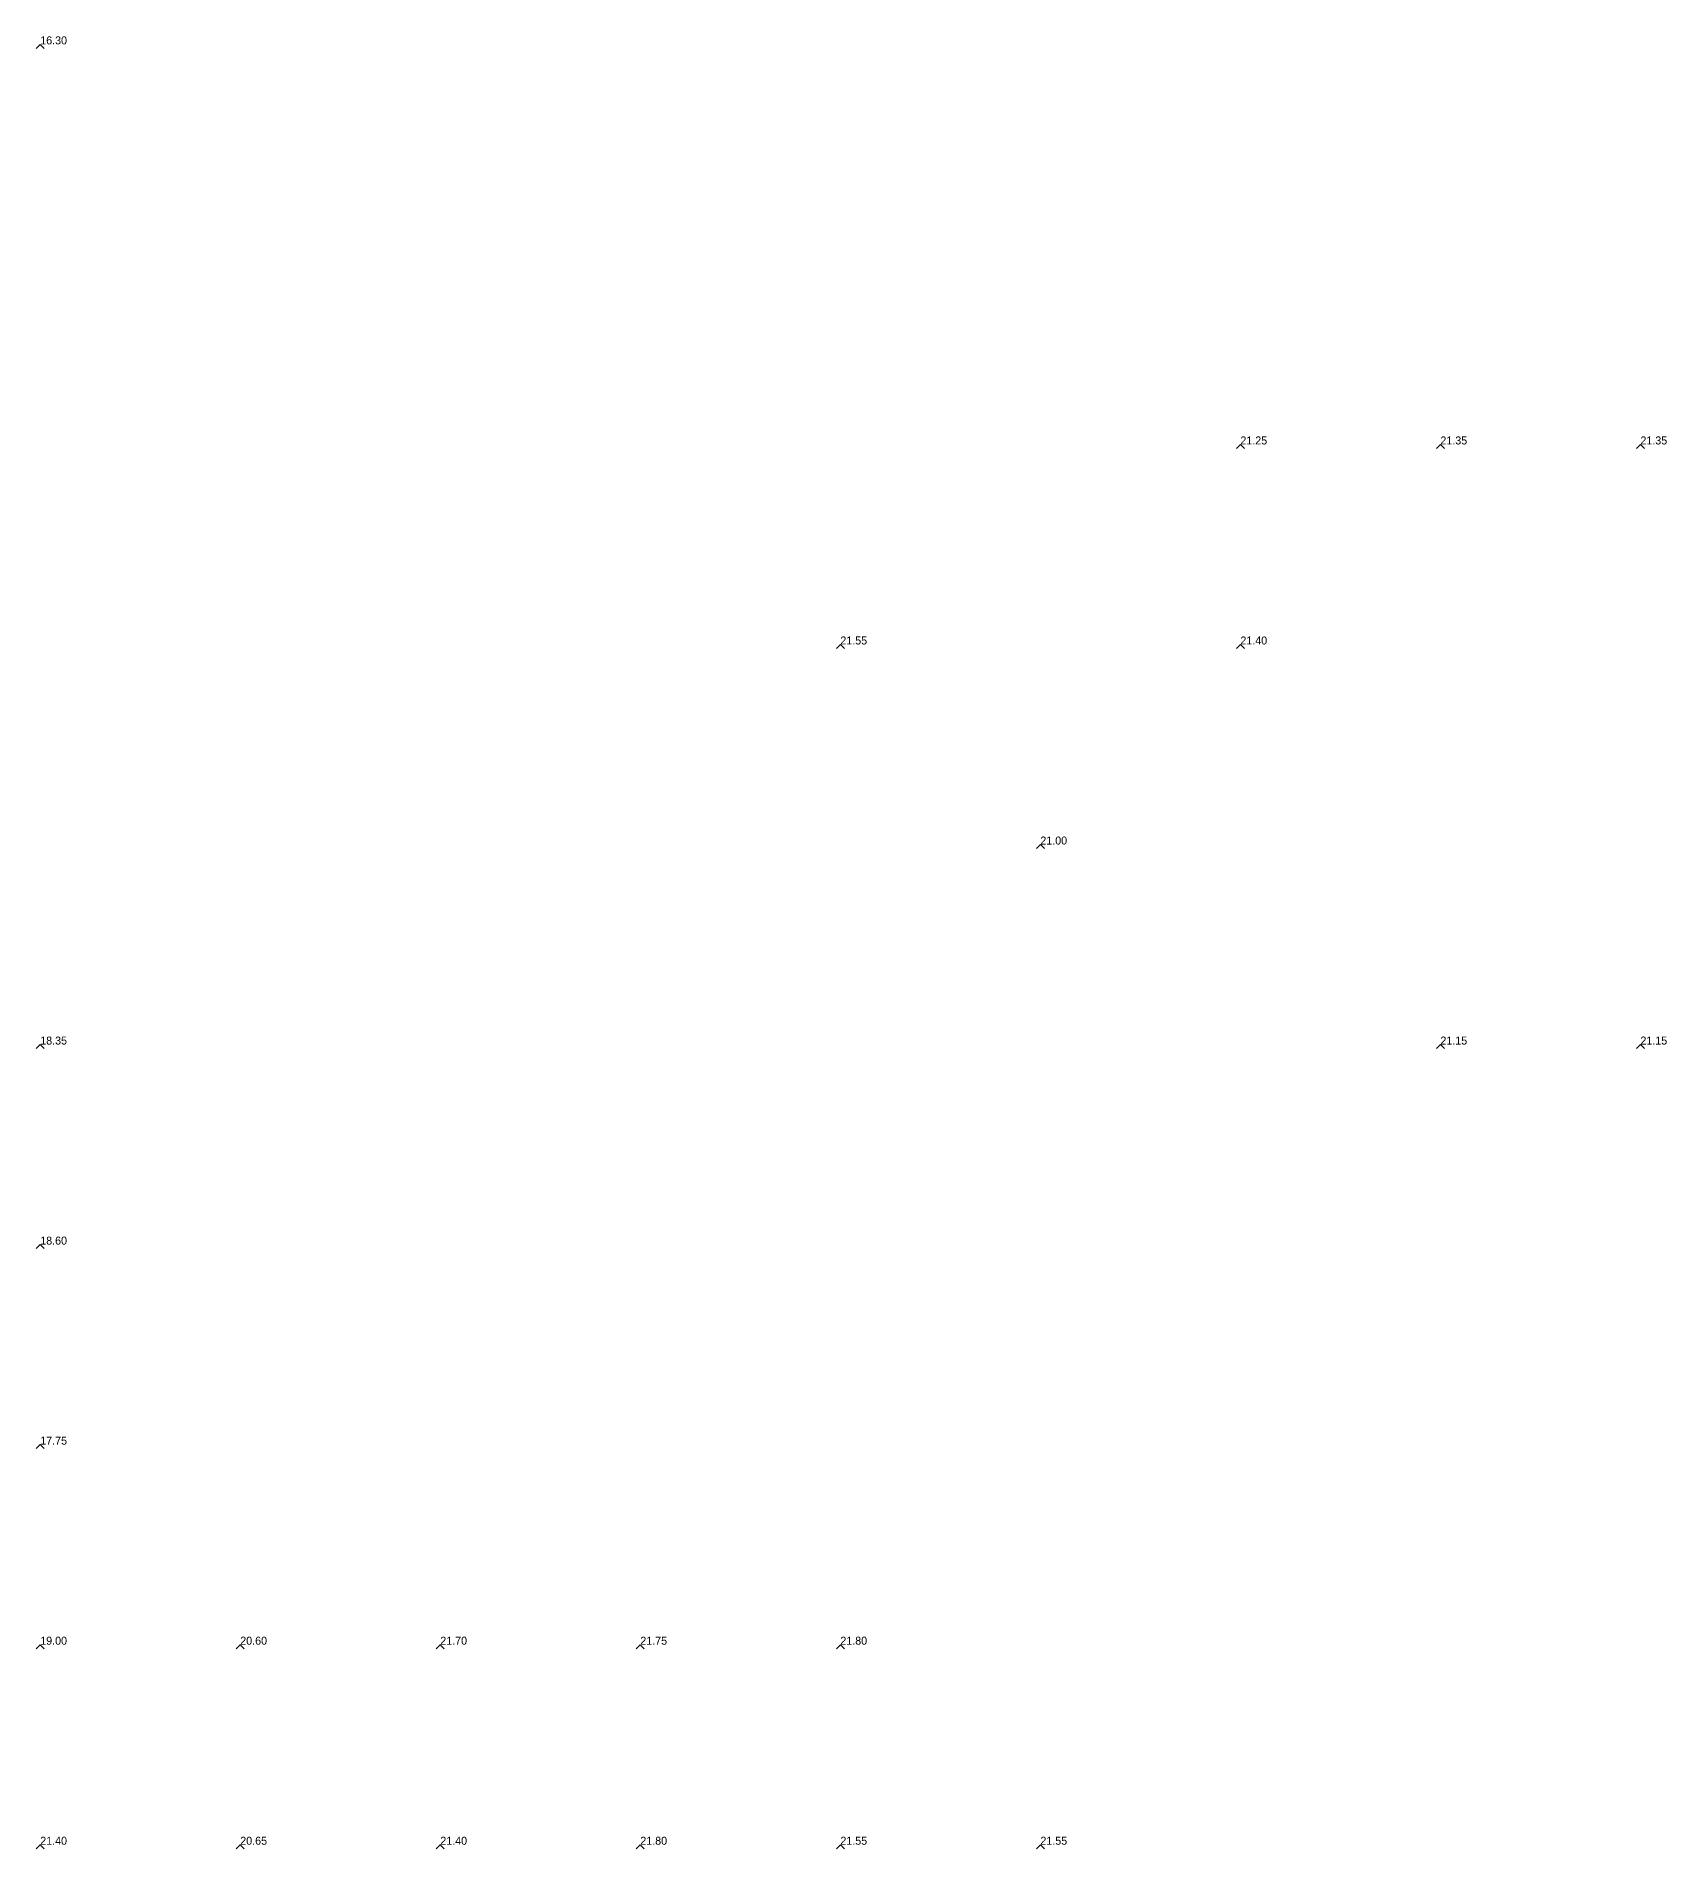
# Model space of a CAD drawing. Extents: x 570945 to 571083, y 5181392 to 5181597.
# Drawn here: x 571039.82 to 571060.2, y 5181494.08 to 5181516.73 of the extents above; entities that cross this region are included whole.
import ezdxf

# ---------------------------------------------------------------- set-up
doc = ezdxf.new("R2010")
doc.units = 0
doc.layers.add('Soundings', color=1, linetype='CONTINUOUS')

msp = doc.modelspace()

# ---------------------------------------------------------------- linework, layer by layer
at = {"layer": 'Soundings'}
for points in [[(571039.825, 5181516.575), (571039.875, 5181516.625), (571039.925, 5181516.575)], [(571054.825, 5181511.575), (571054.875, 5181511.625), (571054.925, 5181511.575)], [(571057.325, 5181511.575), (571057.375, 5181511.625), (571057.425, 5181511.575)], [(571059.825, 5181511.575), (571059.875, 5181511.625), (571059.925, 5181511.575)], [(571049.825, 5181509.075), (571049.875, 5181509.125), (571049.925, 5181509.075)], [(571054.825, 5181509.075), (571054.875, 5181509.125), (571054.925, 5181509.075)], [(571052.325, 5181506.575), (571052.375, 5181506.625), (571052.425, 5181506.575)], [(571039.825, 5181504.075), (571039.875, 5181504.125), (571039.925, 5181504.075)], [(571057.325, 5181504.075), (571057.375, 5181504.125), (571057.425, 5181504.075)], [(571059.825, 5181504.075), (571059.875, 5181504.125), (571059.925, 5181504.075)], [(571039.825, 5181501.575), (571039.875, 5181501.625), (571039.925, 5181501.575)], [(571039.825, 5181499.075), (571039.875, 5181499.125), (571039.925, 5181499.075)], [(571039.825, 5181496.575), (571039.875, 5181496.625), (571039.925, 5181496.575)], [(571042.325, 5181496.575), (571042.375, 5181496.625), (571042.425, 5181496.575)], [(571044.825, 5181496.575), (571044.875, 5181496.625), (571044.925, 5181496.575)], [(571047.325, 5181496.575), (571047.375, 5181496.625), (571047.425, 5181496.575)], [(571049.825, 5181496.575), (571049.875, 5181496.625), (571049.925, 5181496.575)], [(571039.825, 5181494.075), (571039.875, 5181494.125), (571039.925, 5181494.075)], [(571042.325, 5181494.075), (571042.375, 5181494.125), (571042.425, 5181494.075)], [(571044.825, 5181494.075), (571044.875, 5181494.125), (571044.925, 5181494.075)], [(571047.325, 5181494.075), (571047.375, 5181494.125), (571047.425, 5181494.075)], [(571049.825, 5181494.075), (571049.875, 5181494.125), (571049.925, 5181494.075)], [(571052.325, 5181494.075), (571052.375, 5181494.125), (571052.425, 5181494.075)]]:
    msp.add_lwpolyline(points, dxfattribs=at)

# ---------------------------------------------------------------- texts
for s, p in [('16.30', (571039.875, 5181516.625, 16.3)), ('21.25', (571054.875, 5181511.625, 21.25)), ('21.35', (571057.375, 5181511.625, 21.35)), ('21.35', (571059.875, 5181511.625, 21.35)), ('21.55', (571049.875, 5181509.125, 21.55)), ('21.40', (571054.875, 5181509.125, 21.4)), ('21.00', (571052.375, 5181506.625, 21)), ('18.35', (571039.875, 5181504.125, 18.35)), ('21.15', (571057.375, 5181504.125, 21.15)), ('21.15', (571059.875, 5181504.125, 21.15)), ('18.60', (571039.875, 5181501.625, 18.6)), ('17.75', (571039.875, 5181499.125, 17.75)), ('19.00', (571039.875, 5181496.625, 19)), ('20.60', (571042.375, 5181496.625, 20.6)), ('21.70', (571044.875, 5181496.625, 21.7)), ('21.75', (571047.375, 5181496.625, 21.75)), ('21.80', (571049.875, 5181496.625, 21.8)), ('21.40', (571039.875, 5181494.125, 21.4)), ('20.65', (571042.375, 5181494.125, 20.65)), ('21.40', (571044.875, 5181494.125, 21.4)), ('21.80', (571047.375, 5181494.125, 21.8)), ('21.55', (571049.875, 5181494.125, 21.55)), ('21.55', (571052.375, 5181494.125, 21.55))]:
    msp.add_text(s, height=0.1, dxfattribs=at).set_placement(p)

doc.saveas('drawing.dxf')
